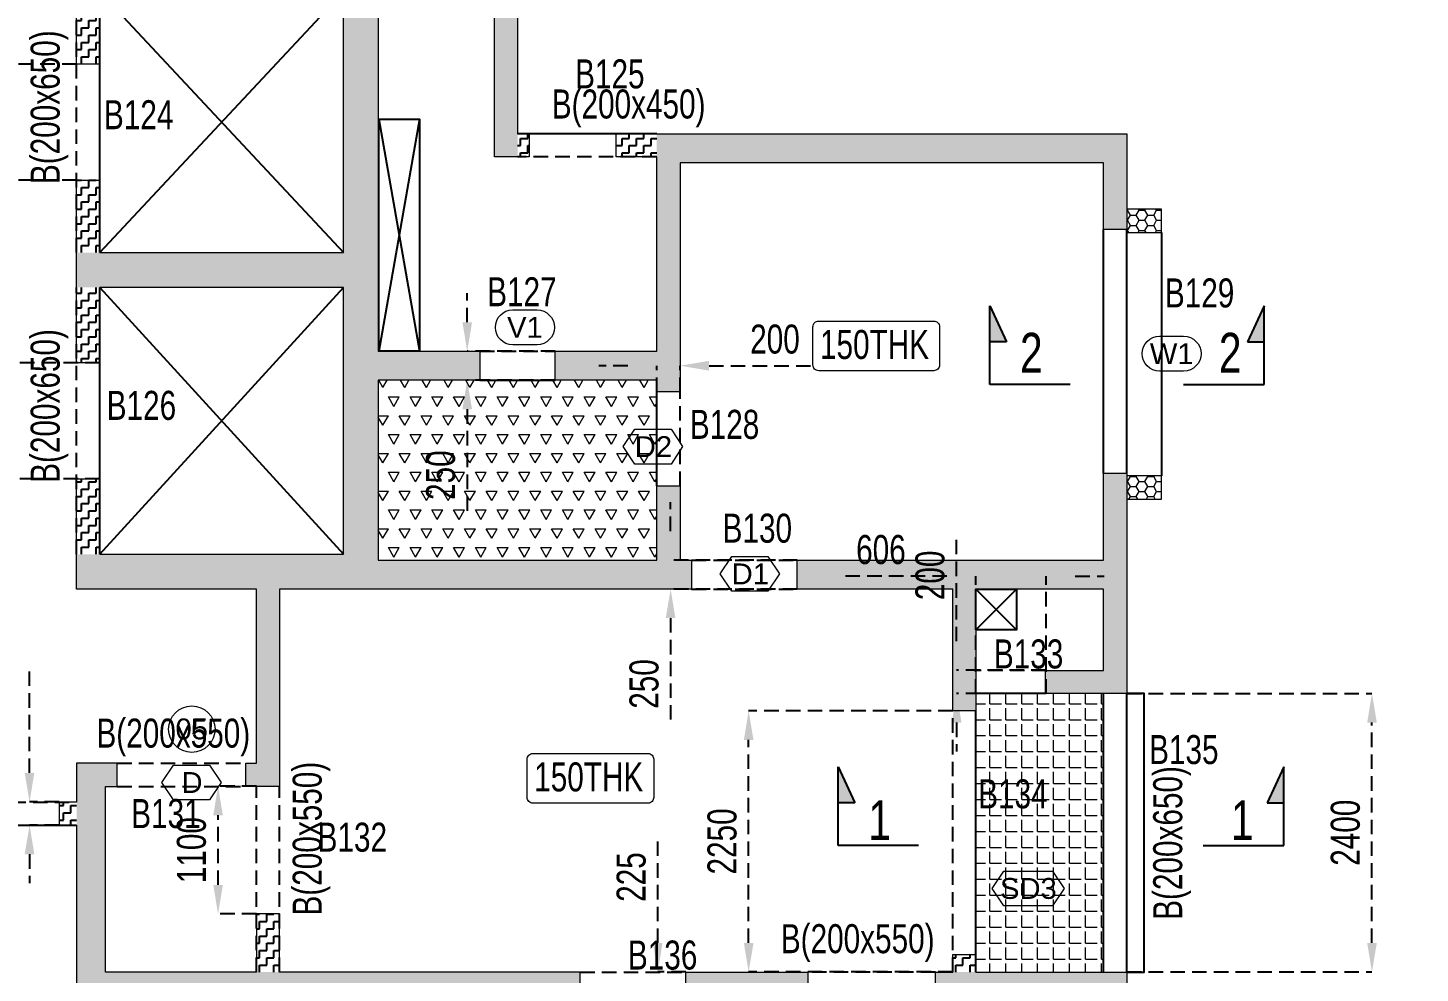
# Model space of a CAD drawing. Header units: millimetres. Extents: x 17 to 40023, y 104 to 56685.
# Drawn here: x 14317 to 26314, y 8618 to 16765 of the extents above; entities that cross this region are included whole.
import ezdxf
from ezdxf.enums import TextEntityAlignment as Align

# ---------------------------------------------------------------- set-up
doc = ezdxf.new("R2010")
doc.units = ezdxf.units.MM
for name, pattern in [('ACAD_ISO10W100', [18, 12, -3, 0, -3]), ('CONTINOUS', [0]), ('HIDDEN', [0.375, 0.25, -0.125])]:
    doc.linetypes.add(name, pattern=pattern)
for name, color, linetype, lineweight in [('A-ANNO-DIMS', 8, 'Continuous', 15), ('A-OPNG-DOOR-TAGS', 8, 'Continuous', 15), ("S-BEAM NO'S", 2, 'Continuous', 20), ('S-GENERAL', 252, 'Continuous', 20), ('S-HATCH', 8, 'Continuous', 20), ('S-SEC', 30, 'Continuous', 20), ('S-SEC-TEXT', 2, 'Continuous', 20), ('s-text', 20, 'Continuous', 13), ('S-WALL', 100, 'Continuous', 20), ('STR-LEVEL TEXT', 110, 'Continuous', 30), ('STR-SECTION LINE', 121, 'Continuous', 20)]:
    doc.layers.add(name, color=color, linetype=linetype, lineweight=lineweight)
for name, color, linetype in [('HATCH', 8, 'Continuous'), ('S-BEAM', 4, 'HIDDEN'), ('S-BEAM 1', 6, 'Continuous'), ('S-CUT OUT', 43, 'Continuous'), ('S-CUTOUT', 25, 'Continuous'), ('S-TITLE', 2, 'Continuous'), ('S-WALL HATCH', 251, 'Continuous'), ('SEC LINE', 1, 'Continuous')]:
    doc.layers.add(name, color=color, linetype=linetype)
doc.styles.add('Dim.s & Anno.(Misc.)', font='ARIALN.TTF')
doc.styles.add('SOBHA', font='swisscl.ttf')
doc.styles.add('SOBHA SMALL', font='arial.ttf', dxfattribs={"height": 100})
doc.dimstyles.new('S-100-2', dxfattribs={"dimscale": 100, "dimtxt": 2.5, "dimasz": 2.5, "dimexe": 0, "dimexo": 0, "dimgap": 1, "dimtad": 1, "dimdec": 0, "dimzin": 0, "dimdsep": 46, "dimtxsty": 'SOBHA', "dimcen": 0.0895, "dimclrd": 8, "dimclre": 8, "dimclrt": 2, "dimadec": 0, "dimazin": 0, "dimtfac": 1, "dimtdec": 0, "dimtofl": 0, "dimtmove": 0, "dimatfit": 3, "dimfxl": 0.18, "dimtolj": 1, "dimtzin": 0, "dimlwd": -1, "dimlwe": -1, "dimarcsym": 1})
doc.dimstyles.new('SOBHA STR DIM', dxfattribs={"dimtxt": 0.2, "dimasz": 0.2, "dimexe": 0, "dimexo": 0.01, "dimgap": 0.1, "dimtad": 1, "dimdsep": 46, "dimtxsty": 'SOBHA', "dimcen": 0.09, "dimclrd": 252, "dimclre": 252, "dimclrt": 2, "dimadec": 0, "dimazin": 0, "dimtfac": 1, "dimtofl": 0, "dimtmove": 2, "dimatfit": 1, "dimfxl": 0, "dimtolj": 1, "dimtzin": 0, "dimlwd": -1, "dimlwe": -1, "dimarcsym": 1})
pattern_1 = [(0, (0, 0), (62.5, 62.5), [62.5, -62.5]), (90, (62.5, 0), (-62.5, 62.5), [62.5, -62.5])]

# ---------------------------------------------------------------- blocks, each defined once
blk = doc.blocks.new('WING 05 TYP WALLS')
at = {"layer": 'S-WALL HATCH', "ltscale": 7.5, "transparency": 33554687}
h = blk.add_hatch(color=251, dxfattribs=at)
h.dxf.hatch_style = 1
h.paths.add_polyline_path([(-595942, -74798), (-596732, -74798), (-596932, -74798), (-598307, -74798), (-598307, -73198), (-598307, -72998), (-598532, -72998), (-598532, -78923), (-598332, -78923), (-596232, -78923), (-596232, -81173), (-598332, -81173), (-598532, -81173), (-598532, -81473), (-598332, -81473), (-596232, -81473), (-596232, -83773), (-598332, -83773), (-598532, -83773), (-598532, -84073), (-596982, -84073), (-596982, -85573), (-597072, -85573), (-597072, -85773), (-596782, -85773), (-596782, -84073), (-593232, -84073), (-593232, -83823), (-593332, -83823), (-593332, -83183), (-593532, -83183), (-593532, -83823), (-595932, -83823), (-595932, -82273), (-595057, -82273), (-595057, -82023), (-595932, -82023), (-595932, -78923), (-594932, -78923), (-594932, -80348), (-594732, -80348), (-594732, -80148), (-594732, -78498), (-594932, -78498), (-594932, -78673), (-598307, -78673), (-598307, -75023), (-595942, -75023)])
h = blk.add_hatch(dxfattribs=at)
h.set_pattern_fill('ZIGZAG', color=251, scale=500)
h.set_pattern_definition([(0, (-598531.83, -79547.9), (62.5, 62.5), [62.5, -62.5]), (90, (-598469.33, -79547.9), (-62.5, 62.5), [62.5, -62.5])])
h.paths.add_polyline_path([(-598332, -78923), (-598532, -78923), (-598532, -79548), (-598332, -79548)])
h = blk.add_hatch(dxfattribs=at)
h.set_pattern_fill('ZIGZAG', color=251, scale=500)
h.set_pattern_definition(pattern_1)
h.paths.add_polyline_path([(-594632, -80148), (-594732, -80148), (-594732, -80348), (-594632, -80348)], flags=17)
h = blk.add_hatch(color=251, dxfattribs=at)
h.dxf.hatch_style = 1
h.paths.add_polyline_path([(-589482, -80148), (-593532, -80148), (-593532, -80348), (-593532, -80398), (-593532, -82023), (-594407, -82023), (-594407, -82273), (-593532, -82273), (-593532, -82373), (-593332, -82373), (-593332, -82273), (-593332, -82023), (-593332, -80398), (-589682, -80398), (-589682, -80973), (-589482, -80973), (-589482, -80398)])
h = blk.add_hatch(dxfattribs=at)
h.set_pattern_fill('ZIGZAG', color=251, scale=500)
h.set_pattern_definition(pattern_1)
h.paths.add_polyline_path([(-593532, -80148), (-593882, -80148), (-593882, -80348), (-593532, -80348)], flags=17)
h = blk.add_hatch(dxfattribs=at)
h.set_pattern_fill('ZIGZAG', color=251, scale=500)
h.set_pattern_definition([(0, (-598531.83, -81172.9), (62.5, 62.5), [62.5, -62.5]), (90, (-598469.33, -81172.9), (-62.5, 62.5), [62.5, -62.5])])
h.paths.add_polyline_path([(-598332, -80548), (-598532, -80548), (-598532, -81173), (-598332, -81173)])
h = blk.add_hatch(dxfattribs=at)
h.set_pattern_fill('ZIGZAG', color=251, scale=500)
h.set_pattern_definition([(0, (-598531.83, -83772.9), (62.5, 62.5), [62.5, -62.5]), (90, (-598469.33, -83772.9), (-62.5, 62.5), [62.5, -62.5])])
h.paths.add_polyline_path([(-598332, -83123), (-598532, -83123), (-598532, -83773), (-598332, -83773)])
h.paths.add_polyline_path([(-598332, -81473), (-598532, -81473), (-598532, -82123), (-598332, -82123)])
h = blk.add_hatch(color=251, dxfattribs=at)
h.dxf.hatch_style = 1
h.paths.add_polyline_path([(-589482, -83823), (-589482, -83073), (-589682, -83073), (-589682, -83823), (-592322, -83823), (-592322, -84073), (-590982, -84073), (-590982, -85123), (-590782, -85123), (-590782, -84073), (-589682, -84073), (-589682, -84773), (-590182, -84773), (-590182, -84973), (-589482, -84973), (-589482, -84773), (-589482, -84773), (-589482, -84073)])
h = blk.add_hatch(color=251, dxfattribs=at)
h.dxf.hatch_style = 1
h.paths.add_polyline_path([(-594192, -87373), (-596782, -87373), (-596982, -87373), (-598282, -87373), (-598282, -85773), (-598182, -85773), (-598182, -85573), (-598282, -85573), (-598532, -85573), (-598532, -85908), (-598532, -86108), (-598532, -91548), (-598282, -91548), (-597682, -91548), (-597682, -91298), (-598282, -91298), (-598282, -87598), (-594192, -87598)])
h = blk.add_hatch(dxfattribs=at)
h.set_pattern_fill('ZIGZAG', color=251, scale=500)
h.set_pattern_definition(pattern_1)
h.paths.add_polyline_path([(-598532, -85908), (-598682, -85908), (-598682, -86108), (-598532, -86108)])
h = blk.add_hatch(dxfattribs=at)
h.set_pattern_fill('ZIGZAG', color=251, scale=500)
h.set_pattern_definition(pattern_1)
h.paths.add_polyline_path([(-596782, -86873), (-596982, -86873), (-596982, -87373), (-596782, -87373)], flags=17)
h = blk.add_hatch(dxfattribs=at)
h.set_pattern_fill('ZIGZAG', color=251, scale=500)
h.set_pattern_definition(pattern_1)
h.paths.add_polyline_path([(-590782, -87223), (-590982, -87223), (-590982, -87373), (-590782, -87373)])
h = blk.add_hatch(color=251, dxfattribs=at)
h.dxf.hatch_style = 1
h.paths.add_polyline_path([(-591332, -89473), (-592957, -89473), (-592957, -87573), (-592232, -87573), (-592232, -87373), (-593282, -87373), (-593282, -87598), (-593182, -87598), (-593182, -88698), (-593182, -88898), (-593182, -89773), (-592957, -89773), (-592957, -89673), (-591532, -89673), (-591532, -91298), (-592107, -91298), (-592107, -91548), (-591132, -91548), (-591132, -91323), (-591332, -91323), (-591332, -89673)])
h = blk.add_hatch(color=251, dxfattribs=at)
h.dxf.hatch_style = 1
h.paths.add_polyline_path([(-589482, -87373), (-589732, -87373), (-590782, -87373), (-590982, -87373), (-591132, -87373), (-591132, -87573), (-589732, -87573), (-589732, -89473), (-589732, -89673), (-589732, -91323), (-589932, -91323), (-589932, -91548), (-589732, -91548), (-589482, -91548)])
at = {"layer": 'S-WALL', "color": 3}
for points in [[(-594732, -78498), (-594732, -80148), (-594632, -80148), (-594632, -80348), (-594932, -80348), (-594932, -78923)], [(-595932, -78923), (-595932, -82023), (-595057, -82023), (-595057, -82273), (-595932, -82273), (-595932, -83823), (-593532, -83823), (-593532, -83183), (-593332, -83183), (-593332, -83823), (-593232, -83823), (-593232, -84073), (-596782, -84073), (-596782, -85773), (-597072, -85773), (-597072, -85573), (-596982, -85573), (-596982, -84073), (-598532, -84073), (-598532, -83123), (-598332, -83123), (-598332, -83773), (-596232, -83773), (-596232, -81473), (-598332, -81473), (-598332, -82123), (-598532, -82123), (-598532, -80548), (-598332, -80548), (-598332, -81173), (-596232, -81173), (-596232, -78923)], [(-598332, -78923), (-598332, -79548), (-598532, -79548), (-598532, -72998)]]:
    blk.add_lwpolyline(points, dxfattribs=at)
for points in [[(-589482, -80148), (-589482, -80398), (-589482, -80973), (-589682, -80973), (-589682, -80398), (-593332, -80398), (-593332, -82023), (-593332, -82273), (-593332, -82373), (-593532, -82373), (-593532, -82273), (-594407, -82273), (-594407, -82023), (-593532, -82023), (-593532, -80398), (-593532, -80348), (-593882, -80348), (-593882, -80148), (-593532, -80148)], [(-589682, -83073), (-589482, -83073), (-589482, -83823), (-589482, -84073), (-589482, -84773), (-589482, -84773), (-589482, -84973), (-590182, -84973), (-590182, -84773), (-589682, -84773), (-589682, -84073), (-590782, -84073), (-590782, -85123), (-590982, -85123), (-590982, -84073), (-592322, -84073), (-592322, -83823), (-589682, -83823)], [(-598532, -86108), (-598532, -91548), (-598282, -91548), (-597682, -91548), (-597682, -91298), (-598282, -91298), (-598282, -87598), (-594192, -87598), (-594192, -87373), (-596782, -87373), (-596782, -86873), (-596982, -86873), (-596982, -87373), (-598282, -87373), (-598282, -85773), (-598182, -85773), (-598182, -85573), (-598282, -85573), (-598532, -85573), (-598532, -85908), (-598682, -85908), (-598682, -86108)], [(-590782, -87223), (-590782, -87373), (-589732, -87373), (-589482, -87373), (-589482, -91548), (-589732, -91548), (-589932, -91548), (-589932, -91323), (-589732, -91323), (-589732, -89673), (-589832, -89673), (-589832, -89473), (-589732, -89473), (-589732, -87573), (-591132, -87573), (-591132, -87373), (-590982, -87373), (-590982, -87223)], [(-592232, -87373), (-592232, -87573), (-592957, -87573), (-592957, -89473), (-591232, -89473), (-591232, -89673), (-591332, -89673), (-591332, -91323), (-591132, -91323), (-591132, -91548), (-592107, -91548), (-592107, -91298), (-591532, -91298), (-591532, -89673), (-592957, -89673), (-592957, -89773), (-593182, -89773), (-593182, -88898), (-593282, -88898), (-593282, -88698), (-593182, -88698), (-593182, -87598), (-593282, -87598), (-593282, -87373)]]:
    blk.add_lwpolyline(points, close=True, dxfattribs=at)
blk = doc.blocks.new('rer')
at = {"layer": 'S-HATCH', "linetype": 'Continuous', "ltscale": 500, "transparency": 33554687}
h = blk.add_hatch(dxfattribs=at)
h.set_pattern_fill('HONEY', color=25, scale=400)
h.set_pattern_definition([(0, (-597856.83, -91847.9), (75, 43.30127), [50, -100]), (120, (-597856.83, -91847.9), (-75, 43.30127), [50, -100]), (60, (-597856.83, -91847.9), (2e-14, 86.60254), [-100, 50])])
h.paths.add_polyline_path([(-589182, -83098), (-589482, -83098), (-589482, -83298), (-589182, -83298)])
h.paths.add_polyline_path([(-589182, -80798), (-589482, -80798), (-589482, -80973), (-589482, -80998), (-589182, -80998)])
at = {"layer": 'S-HATCH', "ltscale": 7.5}
h = blk.add_hatch(dxfattribs=at)
h.set_pattern_fill('TRIANG', color=8, scale=500)
h.set_pattern_definition([(60, (105314.17, -1923.17), (-93.75, 162.379763), [93.75, -93.75]), (120, (105314.17, -1923.17), (-187.5, 1e-07), [93.75, -93.75]), (0, (105267.3, -1841.98), (93.75, 162.379763), [93.75, -93.75])])
h.paths.add_polyline_path([(-595932, -83823), (-593532, -83823), (-593532, -82273), (-595932, -82273)])
h = blk.add_hatch(dxfattribs=at)
h.set_pattern_fill('ANGLE', color=8, scale=500)
h.set_pattern_definition([(0, (-590781.83, -87372.9), (0, 137.5), [100, -37.5]), (90, (-590781.83, -87372.9), (-137.5, 8e-15), [100, -37.5])])
h.paths.add_polyline_path([(-590782, -84973), (-589682, -84973), (-589682, -87373), (-590782, -87373)])
at = {"layer": 'S-BEAM', "ltscale": 500}
for p, q in [((-598532, -81173), (-598532, -78923)), ((-593532, -80348), (-594732, -80348)), ((-598532, -83773), (-598532, -81473)), ((-595057, -82023), (-594407, -82023)), ((-593332, -83183), (-593332, -82373)), ((-593232, -83823), (-592322, -83823)), ((-593232, -84073), (-592322, -84073)), ((-590176, -84773), (-590782, -84773)), ((-590982, -87373), (-590982, -85123)), ((-598182, -85573), (-597072, -85573)), ((-598182, -85773), (-597072, -85773)), ((-596982, -87373), (-596982, -85773)), ((-596782, -87373), (-596782, -85773)), ((-600032, -85908), (-598532, -85908)), ((-594192, -87373), (-593282, -87373)), ((-591132, -87373), (-592232, -87373))]:
    blk.add_line(p, q, dxfattribs=at)
at = {"layer": 'S-BEAM 1', "color": 1}
for p, q in [((-598332, -81173), (-598332, -78923)), ((-593532, -80148), (-594732, -80148)), ((-589682, -83073), (-589682, -80973)), ((-589482, -83073), (-589482, -80973)), ((-589182, -80998), (-589182, -83098)), ((-598332, -83773), (-598332, -81473)), ((-595057, -82273), (-594407, -82273)), ((-593532, -83183), (-593532, -82373)), ((-590176, -84973), (-590782, -84973)), ((-589682, -87373), (-589682, -84973)), ((-589482, -87373), (-589482, -84973)), ((-590782, -87373), (-590782, -85123)), ((-600032, -86108), (-598532, -86108))]:
    blk.add_line(p, q, dxfattribs=at)
for points in [[(-595927, -82023), (-595927, -80023), (-595577, -80023), (-595577, -82023)], [(-590782, -84423), (-590782, -84073), (-590432, -84073), (-590432, -84423)]]:
    blk.add_lwpolyline(points, close=True, dxfattribs=at)
blk.add_lwpolyline([(-589482, -87373), (-589332, -87373), (-589332, -84973), (-589482, -84973)], dxfattribs=at)
at = {"layer": 'S-CUTOUT', "color": 35}
for p, q in [((-598332, -81173), (-596232, -78923)), ((-598332, -78923), (-596232, -81173)), ((-595577, -80023), (-595927, -82023)), ((-595927, -80023), (-595577, -82023)), ((-598332, -83773), (-596232, -81473)), ((-598332, -81473), (-596232, -83773)), ((-590432, -84073), (-590782, -84423)), ((-590782, -84073), (-590432, -84423))]:
    blk.add_line(p, q, dxfattribs=at)
at = {"layer": 'S-WALL'}
for points in [[(-589482, -80998), (-589182, -80998), (-589182, -80798), (-589482, -80798)], [(-589482, -83298), (-589182, -83298), (-589182, -83098), (-589482, -83098)]]:
    blk.add_lwpolyline(points, close=True, dxfattribs=at)
blk = doc.blocks.new('SEC')
at = {"layer": 'HATCH'}
h = blk.add_hatch(color=9, dxfattribs=at)
h.dxf.hatch_style = 1
h.paths.add_polyline_path([(543392.1, -306590.6), (543392.1, -306678.6), (543582.1, -306678.6)])
at = {"layer": 'SEC LINE', "color": 6, "linetype": 'ACAD_ISO10W100', "ltscale": 1000}
for p, q in [((543168, -306254.8), (543168, -306678.6)), ((543582.1, -306678.6), (543392.1, -306590.6)), ((543392.1, -306590.6), (543392.1, -306678.6)), ((543168, -306678.6), (543582.1, -306678.6))]:
    blk.add_line(p, q, dxfattribs=at)
blk = doc.blocks.new('RL')
at = {"layer": 'STR-SECTION LINE', "linetype": 'CONTINOUS', "ltscale": 10}
h = blk.add_hatch(color=8, dxfattribs=at)
h.dxf.hatch_style = 1
h.paths.add_polyline_path([(76, 79), (-76, 79), (0, 0)])
at = {"layer": 'STR-SECTION LINE', "color": 150, "linetype": 'CONTINOUS', "ltscale": 10, "flags": 128}
blk.add_lwpolyline([(764, 175), (0, 175), (0, 79)], dxfattribs=at)
blk.add_lwpolyline([(76, 79), (-76, 79), (0, 0)], close=True, dxfattribs=at)
blk = doc.blocks.new('*D7')
at = {"layer": 'A-ANNO-DIMS', "color": 252, "transparency": 16777216}
for p, q in [((-786938, -80919), (-786938, -82915)), ((-786938, -82790), (-786938, -82665)), ((-787120, -82915), (-786938, -82915)), ((-786938, -83115), (-786938, -82915)), ((-787118, -83115), (-786938, -83115)), ((-786938, -83240), (-786938, -83365))]:
    blk.add_line(p, q, dxfattribs=at)
for points in [[(-786959, -82790), (-786917, -82790), (-786938, -82915)], [(-786959, -83240), (-786917, -83240), (-786938, -83115)]]:
    blk.add_solid(points, dxfattribs=at)
at = {"layer": 'Defpoints', "color": 0, "transparency": 16777216}
for p in [(-787170, -82915, 0), (-786938, -82915), (-787168, -83115, 0)]:
    blk.add_point(p, dxfattribs=at)
at = {"layer": 'A-ANNO-DIMS', "color": 2, "transparency": 16777216, "insert": (-787060, -81640), "char_height": 125, "attachment_point": 5, "rotation": 90, "style": 'SOBHA'}
blk.add_mtext('\\A1;RC U/S AS PER ARCH.', dxfattribs=at)
blk = doc.blocks.new('TAGS W5')
at = {"layer": 'A-OPNG-DOOR-TAGS'}
for points in [[(30151, -42498), (29942, -42498, -1), (29942, -42198), (30151, -42198, -1)], [(35723, -42725), (35515, -42725, -1), (35515, -42425), (35723, -42425, -1)]]:
    blk.add_lwpolyline(points, format="xyb", close=True, dxfattribs=at)
for points in [[(31306, -43526), (30994, -43526), (30894, -43376), (30994, -43226), (31306, -43226), (31406, -43376)], [(32140, -44623), (31829, -44623), (31729, -44473), (31829, -44323), (32140, -44323), (32240, -44473)], [(27330, -46421), (27018, -46421), (26918, -46271), (27018, -46121), (27330, -46121), (27430, -46271)], [(34593, -47334), (34174, -47334), (34074, -47184), (34174, -47034), (34593, -47034), (34693, -47184)]]:
    blk.add_lwpolyline(points, close=True, dxfattribs=at)
blk.add_circle((27177, -45811), 200, dxfattribs=at)
at = {"layer": 'A-OPNG-DOOR-TAGS', "style": 'SOBHA SMALL'}
for s, p in [('V1', (30047, -42348)), ('W1', (35620, -42575)), ('D2', (31154, -43376)), ('D1', (31989, -44473)), ('05', (27176, -45809)), ('D', (27178, -46271)), ('SD3', (34385, -47184, 0))]:
    blk.add_text(s, height=180, dxfattribs=at).set_placement(p, align=Align.MIDDLE_CENTER)
blk = doc.blocks.new('*D116')
at = {"layer": 'Defpoints', "color": 0, "linetype": 'Continuous', "ltscale": 500, "transparency": 16777216}
for p in [(22487, 12039), (22487, 11028), (23093, 11028)]:
    blk.add_point(p, dxfattribs=at)
at = {"layer": 'S-BEAM', "color": 8, "ltscale": 500, "transparency": 16777216}
for p, q in [((22237, 12039), (21349, 12039)), ((22487, 11028), (22487, 12039)), ((23093, 11028), (23093, 12039)), ((23343, 12039), (23593, 12039))]:
    blk.add_line(p, q, dxfattribs=at)
at = {"layer": 'S-BEAM', "color": 8, "linetype": 'Continuous', "ltscale": 500, "transparency": 16777216}
for points in [[(22237, 12080), (22237, 11997), (22487, 12039)], [(23343, 12080), (23343, 11997), (23093, 12039)]]:
    blk.add_solid(points, dxfattribs=at)
at = {"layer": 'S-BEAM', "color": 2, "linetype": 'Continuous', "ltscale": 500, "transparency": 16777216, "insert": (21668, 12267), "char_height": 250, "attachment_point": 5, "style": 'SOBHA'}
blk.add_mtext('\\A1;606', dxfattribs=at)
blk = doc.blocks.new('*D180')
at = {"layer": 'Defpoints', "color": 0, "linetype": 'Continuous', "ltscale": 500, "transparency": 16777216}
for p in [(14070, 16453), (14737, 16453), (14737, 15453)]:
    blk.add_point(p, dxfattribs=at)
at = {"layer": 'S-BEAM', "color": 8, "ltscale": 500, "transparency": 16777216}
for p, q in [((14737, 16453), (14070, 16453)), ((14070, 15703), (14070, 16203)), ((14737, 15453), (14070, 15453))]:
    blk.add_line(p, q, dxfattribs=at)
at = {"layer": 'S-BEAM', "color": 8, "linetype": 'Continuous', "ltscale": 500, "transparency": 16777216}
for points in [[(14029, 16203), (14112, 16203), (14070, 16453)], [(14029, 15703), (14112, 15703), (14070, 15453)]]:
    blk.add_solid(points, dxfattribs=at)
at = {"layer": 'S-BEAM', "color": 2, "linetype": 'Continuous', "ltscale": 500, "transparency": 16777216, "insert": (13842, 15953), "char_height": 250, "attachment_point": 5, "rotation": 90, "style": 'SOBHA'}
blk.add_mtext('\\A1;1000', dxfattribs=at)
blk = doc.blocks.new('*D181')
at = {"layer": 'Defpoints', "color": 0, "linetype": 'Continuous', "ltscale": 500, "transparency": 16777216}
for p in [(14123, 13878), (14937, 13878), (14937, 12878)]:
    blk.add_point(p, dxfattribs=at)
at = {"layer": 'S-BEAM', "color": 8, "ltscale": 500, "transparency": 16777216}
for p, q in [((14937, 13878), (14123, 13878)), ((14123, 13128), (14123, 13628)), ((14937, 12878), (14123, 12878))]:
    blk.add_line(p, q, dxfattribs=at)
at = {"layer": 'S-BEAM', "color": 8, "linetype": 'Continuous', "ltscale": 500, "transparency": 16777216}
for points in [[(14082, 13628), (14165, 13628), (14123, 13878)], [(14082, 13128), (14165, 13128), (14123, 12878)]]:
    blk.add_solid(points, dxfattribs=at)
at = {"layer": 'S-BEAM', "color": 2, "linetype": 'Continuous', "ltscale": 500, "transparency": 16777216, "insert": (13895, 13378), "char_height": 250, "attachment_point": 5, "rotation": 90, "style": 'SOBHA'}
blk.add_mtext('\\A1;1000', dxfattribs=at)
blk = doc.blocks.new('*D182')
at = {"layer": 'Defpoints', "color": 0, "linetype": 'Continuous', "ltscale": 500, "transparency": 16777216}
for p in [(15956, 10228), (16287, 10228), (16287, 9128)]:
    blk.add_point(p, dxfattribs=at)
at = {"layer": 'S-BEAM', "color": 8, "ltscale": 500, "transparency": 16777216}
for p, q in [((16287, 10228), (15956, 10228)), ((15956, 9378), (15956, 9978)), ((16287, 9128), (15956, 9128))]:
    blk.add_line(p, q, dxfattribs=at)
at = {"layer": 'S-BEAM', "color": 8, "linetype": 'Continuous', "ltscale": 500, "transparency": 16777216}
for points in [[(15915, 9978), (15998, 9978), (15956, 10228)], [(15915, 9378), (15998, 9378), (15956, 9128)]]:
    blk.add_solid(points, dxfattribs=at)
at = {"layer": 'S-BEAM', "color": 2, "linetype": 'Continuous', "ltscale": 500, "transparency": 16777216, "insert": (15728, 9678), "char_height": 250, "attachment_point": 5, "rotation": 90, "style": 'SOBHA'}
blk.add_mtext('\\A1;1100', dxfattribs=at)
blk = doc.blocks.new('*D183')
at = {"layer": 'Defpoints', "color": 0, "linetype": 'Continuous', "ltscale": 500, "transparency": 16777216}
for p in [(20528, 10878), (22287, 10878), (22287, 8628)]:
    blk.add_point(p, dxfattribs=at)
at = {"layer": 'S-BEAM', "color": 8, "ltscale": 500, "transparency": 16777216}
for p, q in [((22287, 10878), (20528, 10878)), ((20528, 8878), (20528, 10628)), ((22287, 8628), (20528, 8628))]:
    blk.add_line(p, q, dxfattribs=at)
at = {"layer": 'S-BEAM', "color": 8, "linetype": 'Continuous', "ltscale": 500, "transparency": 16777216}
for points in [[(20487, 10628), (20570, 10628), (20528, 10878)], [(20487, 8878), (20570, 8878), (20528, 8628)]]:
    blk.add_solid(points, dxfattribs=at)
at = {"layer": 'S-BEAM', "color": 2, "linetype": 'Continuous', "ltscale": 500, "transparency": 16777216, "insert": (20300, 9753), "char_height": 250, "attachment_point": 5, "rotation": 90, "style": 'SOBHA'}
blk.add_mtext('\\A1;2250', dxfattribs=at)
blk = doc.blocks.new('*D184')
at = {"layer": 'Defpoints', "color": 0, "linetype": 'Continuous', "ltscale": 500, "transparency": 16777216}
for p in [(23787, 11028), (25899, 11028), (23787, 8628)]:
    blk.add_point(p, dxfattribs=at)
at = {"layer": 'S-BEAM', "color": 8, "ltscale": 500, "transparency": 16777216}
for p, q in [((23787, 11028), (25899, 11028)), ((25899, 8878), (25899, 10778)), ((23787, 8628), (25899, 8628))]:
    blk.add_line(p, q, dxfattribs=at)
at = {"layer": 'S-BEAM', "color": 8, "linetype": 'Continuous', "ltscale": 500, "transparency": 16777216}
for points in [[(25858, 10778), (25941, 10778), (25899, 11028)], [(25858, 8878), (25941, 8878), (25899, 8628)]]:
    blk.add_solid(points, dxfattribs=at)
at = {"layer": 'S-BEAM', "color": 2, "linetype": 'Continuous', "ltscale": 500, "transparency": 16777216, "insert": (25671, 9828), "char_height": 250, "attachment_point": 5, "rotation": 90, "style": 'SOBHA'}
blk.add_mtext('\\A1;2400', dxfattribs=at)
blk = doc.blocks.new('*D147')
at = {"layer": 'Defpoints', "color": 0, "linetype": 'Continuous', "ltscale": 500, "transparency": 16777216}
for p in [(14332, 10093), (14587, 10093), (14587, 9893)]:
    blk.add_point(p, dxfattribs=at)
at = {"layer": 'S-BEAM', "color": 8, "ltscale": 500, "transparency": 16777216}
for p, q in [((14332, 10343), (14332, 11229)), ((14587, 10093), (14332, 10093)), ((14587, 9893), (14332, 9893)), ((14332, 9643), (14332, 9393))]:
    blk.add_line(p, q, dxfattribs=at)
at = {"layer": 'S-BEAM', "color": 8, "linetype": 'Continuous', "ltscale": 500, "transparency": 16777216}
for points in [[(14290, 10343), (14373, 10343), (14332, 10093)], [(14290, 9643), (14373, 9643), (14332, 9893)]]:
    blk.add_solid(points, dxfattribs=at)
at = {"layer": 'S-BEAM', "color": 2, "linetype": 'Continuous', "ltscale": 500, "transparency": 16777216, "insert": (14104, 10911), "char_height": 250, "attachment_point": 5, "rotation": 90, "style": 'SOBHA'}
blk.add_mtext('\\A1;200', dxfattribs=at)
blk = doc.blocks.new('*D157')
at = {"layer": 'Defpoints', "color": 0, "linetype": 'Continuous', "ltscale": 500, "transparency": 16777216}
for p in [(18862, 13978), (18103, 13728), (18862, 13728)]:
    blk.add_point(p, dxfattribs=at)
at = {"layer": 'S-BEAM', "color": 8, "ltscale": 500, "transparency": 16777216}
for p, q in [((18103, 14228), (18103, 14478)), ((18862, 13978), (18103, 13978)), ((18862, 13728), (18103, 13728)), ((18103, 13478), (18103, 12591))]:
    blk.add_line(p, q, dxfattribs=at)
at = {"layer": 'S-BEAM', "color": 8, "linetype": 'Continuous', "ltscale": 500, "transparency": 16777216}
for points in [[(18062, 14228), (18145, 14228), (18103, 13978)], [(18062, 13478), (18145, 13478), (18103, 13728)]]:
    blk.add_solid(points, dxfattribs=at)
at = {"layer": 'S-BEAM', "color": 2, "linetype": 'Continuous', "ltscale": 500, "transparency": 16777216, "insert": (17875, 12910), "char_height": 250, "attachment_point": 5, "rotation": 90, "style": 'SOBHA'}
blk.add_mtext('\\A1;250', dxfattribs=at)
blk = doc.blocks.new('*D158')
at = {"layer": 'Defpoints', "color": 0, "linetype": 'Continuous', "ltscale": 500, "transparency": 16777216}
for p in [(19937, 13853), (19737, 13628), (19937, 13628)]:
    blk.add_point(p, dxfattribs=at)
at = {"layer": 'S-BEAM', "color": 8, "ltscale": 500, "transparency": 16777216}
for p, q in [((19487, 13853), (19237, 13853)), ((19737, 13628), (19737, 13853)), ((19937, 13628), (19937, 13853)), ((20187, 13853), (21074, 13853))]:
    blk.add_line(p, q, dxfattribs=at)
at = {"layer": 'S-BEAM', "color": 8, "linetype": 'Continuous', "ltscale": 500, "transparency": 16777216}
for points in [[(19487, 13895), (19487, 13811), (19737, 13853)], [(20187, 13895), (20187, 13811), (19937, 13853)]]:
    blk.add_solid(points, dxfattribs=at)
at = {"layer": 'S-BEAM', "color": 2, "linetype": 'Continuous', "ltscale": 500, "transparency": 16777216, "insert": (20755, 14081), "char_height": 250, "attachment_point": 5, "style": 'SOBHA'}
blk.add_mtext('\\A1;200', dxfattribs=at)
blk = doc.blocks.new('*D159')
at = {"layer": 'Defpoints', "color": 0, "linetype": 'Continuous', "ltscale": 500, "transparency": 16777216}
for p in [(20947, 12178), (19856, 11928), (20947, 11928)]:
    blk.add_point(p, dxfattribs=at)
at = {"layer": 'S-BEAM', "color": 8, "ltscale": 500, "transparency": 16777216}
for p, q in [((19856, 12428), (19856, 12678)), ((20947, 12178), (19856, 12178)), ((20947, 11928), (19856, 11928)), ((19856, 11678), (19856, 10791))]:
    blk.add_line(p, q, dxfattribs=at)
at = {"layer": 'S-BEAM', "color": 8, "linetype": 'Continuous', "ltscale": 500, "transparency": 16777216}
for points in [[(19814, 12428), (19897, 12428), (19856, 12178)], [(19814, 11678), (19897, 11678), (19856, 11928)]]:
    blk.add_solid(points, dxfattribs=at)
at = {"layer": 'S-BEAM', "color": 2, "linetype": 'Continuous', "ltscale": 500, "transparency": 16777216, "insert": (19628, 11110), "char_height": 250, "attachment_point": 5, "rotation": 90, "style": 'SOBHA'}
blk.add_mtext('\\A1;250', dxfattribs=at)
blk = doc.blocks.new('*D160')
at = {"layer": 'Defpoints', "color": 0, "linetype": 'Continuous', "ltscale": 500, "transparency": 16777216}
for p in [(22320, 11228), (23087, 11228), (23087, 11028)]:
    blk.add_point(p, dxfattribs=at)
at = {"layer": 'S-BEAM', "color": 8, "ltscale": 500, "transparency": 16777216}
for p, q in [((22320, 11478), (22320, 12364)), ((23087, 11228), (22320, 11228)), ((23087, 11028), (22320, 11028)), ((22320, 10778), (22320, 10528))]:
    blk.add_line(p, q, dxfattribs=at)
at = {"layer": 'S-BEAM', "color": 8, "linetype": 'Continuous', "ltscale": 500, "transparency": 16777216}
for points in [[(22279, 11478), (22362, 11478), (22320, 11228)], [(22279, 10778), (22362, 10778), (22320, 11028)]]:
    blk.add_solid(points, dxfattribs=at)
at = {"layer": 'S-BEAM', "color": 2, "linetype": 'Continuous', "ltscale": 500, "transparency": 16777216, "insert": (22092, 12046), "char_height": 250, "attachment_point": 5, "rotation": 90, "style": 'SOBHA'}
blk.add_mtext('\\A1;200', dxfattribs=at)
blk = doc.blocks.new('*D161')
at = {"layer": 'Defpoints', "color": 0, "linetype": 'Continuous', "ltscale": 500, "transparency": 16777216}
for p in [(19745, 8628), (19987, 8628), (19987, 8403)]:
    blk.add_point(p, dxfattribs=at)
at = {"layer": 'S-BEAM', "color": 8, "ltscale": 500, "transparency": 16777216}
for p, q in [((19745, 8878), (19745, 9764)), ((19987, 8628), (19745, 8628)), ((19987, 8403), (19745, 8403)), ((19745, 8153), (19745, 7903))]:
    blk.add_line(p, q, dxfattribs=at)
at = {"layer": 'S-BEAM', "color": 8, "linetype": 'Continuous', "ltscale": 500, "transparency": 16777216}
for points in [[(19703, 8878), (19786, 8878), (19745, 8628)], [(19703, 8153), (19786, 8153), (19745, 8403)]]:
    blk.add_solid(points, dxfattribs=at)
at = {"layer": 'S-BEAM', "color": 2, "linetype": 'Continuous', "ltscale": 500, "transparency": 16777216, "insert": (19517, 9446), "char_height": 250, "attachment_point": 5, "rotation": 90, "style": 'SOBHA'}
blk.add_mtext('\\A1;225', dxfattribs=at)
blk = doc.blocks.new('2')
at = {"layer": 'S-GENERAL', "color": 252, "linetype": 'ByBlock'}
blk.add_line((-787167.7, -83115, 0.1), (-786419, -83115), dxfattribs=at)
blk.add_lwpolyline([(-790668.7, -83083.5), (-790668.7, -83146.6), (-790632.9, -83144.7), (-790700.3, -83195.7), (-790668.7, -83196.9), (-790668.7, -83262.1)], dxfattribs=at)
at = {"layer": 'S-SEC', "linetype": 'ByBlock'}
for p, q in [((-790668.7, -83115), (-789117.7, -83115)), ((-789117.7, -83115), (-789117.7, -83185)), ((-790668.7, -83240), (-789317.7, -83240)), ((-789317.7, -83240), (-789317.7, -84065)), ((-789117.7, -83185), (-787517.7, -83185)), ((-789117.7, -83310), (-787517.7, -83310)), ((-789117.7, -83310), (-789117.7, -84065)), ((-789317.7, -84065), (-789117.7, -84065))]:
    blk.add_line(p, q, dxfattribs=at)
at = {"layer": 'S-SEC', "linetype": 'ByBlock', "elevation": 0.1}
blk.add_lwpolyline([(-787517.7, -83310), (-787517.7, -83764.7), (-787167.7, -83764.7), (-787167.7, -83484.7), (-787267.7, -83484.7), (-787267.7, -83194.7), (-787167.7, -83194.7), (-787167.7, -82914.7), (-787517.7, -82914.7), (-787517.7, -83185)], dxfattribs=at)
at = {"layer": 'STR-LEVEL TEXT', "linetype": 'CONTINOUS', "xscale": 1.0125, "yscale": 1.0125, "zscale": 1.0125}
blk.add_blockref('RL', (-790159, -83115), dxfattribs=at)
at = {"layer": 'S-SEC-TEXT', "color": 2, "char_height": 125, "width": 1458.253, "attachment_point": 3, "style": 'Dim.s & Anno.(Misc.)'}
for s, insert in [('{\\fSwis721 LtCn BT|b0|i0|c0|p34;TYPICAL FLOOR LVL}', (-788972.3, -82765.8)), ('\\pxql;{\\fSwis721 LtCn BT|b0|i0|c0|p34;BEAM AS \\PPER DETAIL}', (-787034.4, -83962.6))]:
    blk.add_mtext(s, dxfattribs=dict(at, insert=insert))
at = {"layer": 's-text', "color": 2, "insert": (-787281.1, -85055.2), "char_height": 125, "width": 1695.073, "attachment_point": 3, "style": 'Dim.s & Anno.(Misc.)'}
blk.add_mtext('\\pxql;{\\fSwis721 LtCn BT|b0|i0|c0|p34;SCALE 1:50}', dxfattribs=at)
at = {"layer": 'S-TITLE', "color": 2, "insert": (-788981.6, -84718.9), "char_height": 200, "width": 12426.537, "attachment_point": 1, "style": 'Dim.s & Anno.(Misc.)'}
blk.add_mtext('{\\fSwis721 LtCn BT|b0|i0|c0|p34;\\LSECTION 1 - 1}', dxfattribs=at)
at = {"layer": 'A-ANNO-DIMS'}
dim = blk.add_linear_dim(base=(-786938, -82915, 0.1), p1=(-787167.7, -83115, 0.1), p2=(-787169.8, -82915, 0.1), angle=90, text='RC U/S AS PER ARCH.', dimstyle='S-100-2', override={"dimscale": 50, "dimexo": 1, "dimclrd": 252, "dimclre": 252, "dimtmove": 1}, dxfattribs=at)
dim.commit()
dim.dimension.update_dxf_attribs({"geometry": '*D7', "text_midpoint": (-786982.9, -81639.7, 0.1), "dimtype": 128})
at = {"layer": 'S-CUT OUT', "linetype": 'ByBlock'}
for points in [[(-787417.7, -83764.7), (-787417.7, -84020.2), (-787858.2, -84020.2)], [(-789114.4, -83997.1), (-788618.3, -83997.1)]]:
    blk.add_leader(points, dimstyle='SOBHA STR DIM', override={"dimscale": 50, "dimasz": 2.5, "dimtad": 0}, dxfattribs=at)

msp = doc.modelspace()

# ---------------------------------------------------------------- linework, layer by layer
at = {"layer": 'S-GENERAL', "color": 160}
for points in [[(21132.3, 14238.5), (22122.9, 14238.5, -0.4142136), (22172.9, 14188.5), (22172.9, 13859.7, -0.4142136), (22122.9, 13809.7), (21132.3, 13809.7, -0.4142136), (21082.3, 13859.7), (21082.3, 14188.5, -0.4142136)], [(18669.8, 10511.4), (19660.4, 10511.4, -0.4142136), (19710.4, 10461.4), (19710.4, 10132.6, -0.4142136), (19660.4, 10082.6), (18669.8, 10082.6, -0.4142136), (18619.8, 10132.6), (18619.8, 10461.4, -0.4142136)]]:
    msp.add_lwpolyline(points, format="xyb", close=True, dxfattribs=at)

# ---------------------------------------------------------------- block references
at = {"layer": 'A-OPNG-DOOR-TAGS', "color": 2}
msp.add_blockref('TAGS W5', (-11446.5, 56531.8), dxfattribs=at)
at = {"layer": 'S-BEAM', "color": 1, "linetype": 'Continuous'}
for name, p in [('rer', (613268.9, 96000.7)), ('2', (815725.1, 100967.6))]:
    msp.add_blockref(name, p, dxfattribs=at)
at = {"layer": 'S-BEAM 1', "color": 1}
msp.add_blockref('WING 05 TYP WALLS', (613268.9, 96000.7), dxfattribs=at)
at = {"layer": 'SEC LINE', "yscale": 1.637159511553037, "zscale": 1.637159511553037}
for p, xscale, rotation in [((524688, -875560.2, 0), -1.637159511553037, 269.9999999999828), ((-477111.9, -875560.2, 0), 1.637159511553037, 90.0000000000172), ((523381, -879534.7, 0), -1.637159511553037, 269.9999999999828), ((-476942.9, -879534.7, 0), 1.637159511553037, 90.0000000000172)]:
    msp.add_blockref('SEC', p, dxfattribs=dict(at, xscale=xscale, rotation=rotation))

# ---------------------------------------------------------------- texts
at = {"layer": "S-BEAM NO'S", "color": 3, "linetype": 'Continuous', "style": 'SOBHA'}
for s, p in [('B125', (19032.8, 16243.4)), ('B124', (14972.8, 15891.4)), ('B127', (18274.8, 14365.4)), ('B129', (24114.8, 14355.4)), ('B126', (14996.8, 13386.4)), ('B128', (20021.3, 13222.9)), ('B130', (20303.8, 12327.9)), ('B133', (22641.3, 11243.9)), ('B135', (23978.8, 10419.9)), ('B134', (22506.3, 10038.4)), ('B131', (15207.8, 9868.4)), ('B132', (16813.8, 9664.9)), ('B136', (19487.8, 8648.9))]:
    msp.add_text(s, height=250, dxfattribs=at).set_placement(p)
at = {"layer": "S-BEAM NO'S", "color": 2, "char_height": 250, "width": 3976.363, "attachment_point": 3, "rotation": 90, "style": 'Dim.s & Anno.(Misc.)'}
for s, insert in [('{\\fSwis721 LtCn BT|b0|i0|c0|p34;B(200x650)}', (14341.4, 16743.5, 0)), ('{\\fSwis721 LtCn BT|b0|i0|c0|p34;B(200x650)}', (14341.4, 14168.5, 0)), ('{\\fSwis721 LtCn BT|b0|i0|c0|p34;B(200x550)}', (16599.3, 10439.6)), ('{\\fSwis721 LtCn BT|b0|i0|c0|p34;B(200x650)}', (24014, 10402.2, 0))]:
    msp.add_mtext(s, dxfattribs=dict(at, insert=insert))
at = {"layer": "S-BEAM NO'S", "color": 2, "style": 'Dim.s & Anno.(Misc.)'}
for s, insert, char_height, width, attachment_point in [('{\\fSwis721 LtCn BT|b0|i0|c0|p34;B(200x450)}', (20156.4, 16233.8), 250, 3976.363, 3), ('{\\fSwis721 LtCn BT|b0|i0|c0|p34;2}', (22866.5, 14136.3), 341.797, 561.718, 1), ('{\\fSwis721 LtCn BT|b0|i0|c0|p34;2}', (24580.1, 14136.3), 341.797, 561.718, 1), ('{\\fSwis721 LtCn BT|b0|i0|c0|p34;B(200x550)}', (16233, 10811.6), 250, 3976.363, 3), ('{\\fSwis721 LtCn BT|b0|i0|c0|p34;1}', (21559.6, 10107.8), 341.797, 561.718, 1), ('{\\fSwis721 LtCn BT|b0|i0|c0|p34;1}', (24878.6, 10107.8), 341.797, 561.718, 3), ('{\\fSwis721 LtCn BT|b0|i0|c0|p34;B(200x550)}', (22130.2, 9039.9), 250, 3976.363, 3)]:
    msp.add_mtext(s, dxfattribs=dict(at, insert=insert, char_height=char_height, width=width, attachment_point=attachment_point))
at = {"layer": 's-text', "color": 2, "char_height": 250, "width": 3976.363, "attachment_point": 1, "style": 'Dim.s & Anno.(Misc.)'}
for insert in [(21142.7, 14161.4, -416), (18680.2, 10434.3, -416)]:
    msp.add_mtext('{\\fSwis721 LtCn BT|b0|i0|c0|p34;150THK }', dxfattribs=dict(at, insert=insert))

# ---------------------------------------------------------------- dimensions: what is measured, and where the dimension line sits
at = {"layer": 'S-BEAM', "color": 6, "linetype": 'Continuous', "ltscale": 500}
for base, p1, p2, picture, middle in [((14070.3, 16452.8), (14737.1, 15452.8), (14737.1, 16452.8), '*D180', (13842.3, 15952.8)), ((18103.3, 13727.8), (18862.1, 13977.8), (18862.1, 13727.8), '*D157', (17875.3, 12909.5)), ((14123.3, 13877.8), (14937.1, 12877.8), (14937.1, 13877.8), '*D181', (13895.3, 13377.8)), ((19855.8, 11927.8), (20947.1, 12177.8), (20947.1, 11927.8), '*D159', (19627.8, 11109.5)), ((22320.3, 11227.8), (23087.1, 11027.8), (23087.1, 11227.8), '*D160', (22092.3, 12046.1)), ((14331.8, 10092.8), (14587.1, 9892.8), (14587.1, 10092.8), '*D147', (14103.8, 10911.1)), ((20528.3, 10877.8), (22287.1, 8627.8), (22287.1, 10877.8), '*D183', (20300.3, 9752.8)), ((15956.3, 10227.8), (16287.1, 9127.8), (16287.1, 10227.8), '*D182', (15728.3, 9677.8)), ((19744.8, 8627.8), (19987.1, 8402.8), (19987.1, 8627.8), '*D161', (19516.8, 9445.8))]:
    dim = msp.add_linear_dim(base=base, p1=p1, p2=p2, angle=90, dimstyle='S-100-2', dxfattribs=at)
    dim.commit()
    dim.dimension.update_dxf_attribs({"geometry": picture, "text_midpoint": middle})
for base, p1, p2, picture, middle in [((19937.1, 13852.8), (19737.1, 13627.8), (19937.1, 13627.8), '*D158', (20755.4, 14080.9)), ((22487.1, 12038.6), (23093, 11027.8), (22487.1, 11027.8), '*D116', (21668.2, 12266.6))]:
    dim = msp.add_linear_dim(base=base, p1=p1, p2=p2, dimstyle='S-100-2', dxfattribs=at)
    dim.commit()
    dim.dimension.update_dxf_attribs({"geometry": picture, "text_midpoint": middle})
dim = msp.add_aligned_dim(p1=(23787.1, 8627.8), p2=(23787.1, 11027.8), distance=-2112.2, dimstyle='S-100-2', dxfattribs=at)
dim.commit()
dim.dimension.update_dxf_attribs({"geometry": '*D184', "text_midpoint": (25671.3, 9827.8)})

doc.saveas('drawing.dxf')
